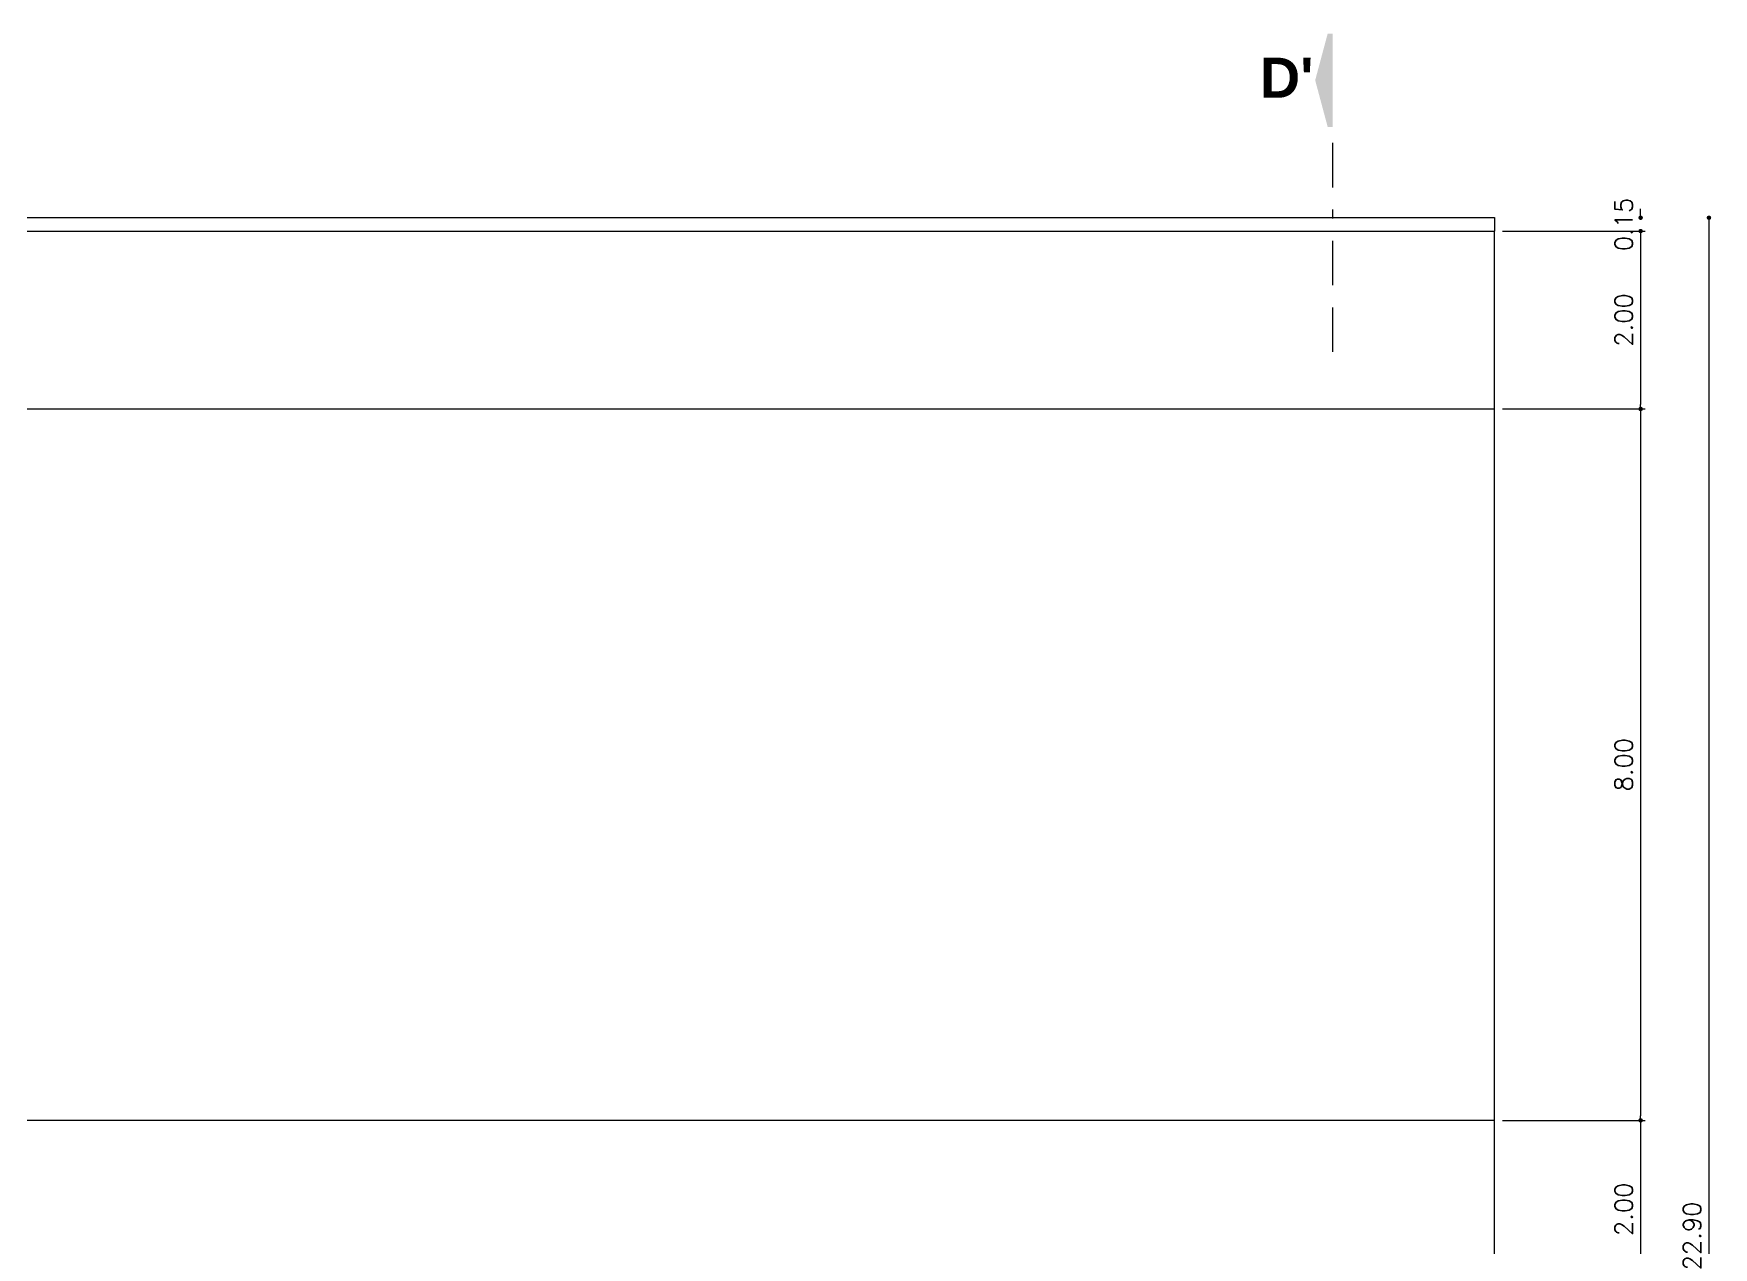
# Model space of a CAD drawing. Extents: x -151 to -2, y -18 to 162.
# Drawn here: x -106.09 to -87.2, y 109.61 to 123.26 of the extents above; entities that cross this region are included whole.
import ezdxf

# ---------------------------------------------------------------- set-up
doc = ezdxf.new("R2010")
doc.units = 0
doc.header["$MEASUREMENT"] = 0
doc.linetypes.add('BORDER', pattern=[1.75, 0.5, -0.25, 0.5, -0.25, 0, -0.25])
doc.layers.get('0').update_dxf_attribs({"linetype": 'CONTINUOUS'})
doc.layers.get('DEFPOINTS').update_dxf_attribs({"linetype": 'CONTINUOUS'})
for name, color, linetype in [('ALVENARIA', 7, 'CONTINUOUS'), ('ALVENARIA1', 44, 'CONTINUOUS'), ('ALVENARIA1A', 3, 'CONTINUOUS'), ('CORTE', 6, 'CONTINUOUS'), ('COTA', 1, 'CONTINUOUS'), ('TEXTO5', 5, 'CONTINUOUS')]:
    doc.layers.add(name, color=color, linetype=linetype)
doc.styles.add('SANSSERIFBOLD', font='sasb____.pfb')
doc.styles.get("Standard").update_dxf_attribs({"font": 'TXT.shx', "height": 0.2})
doc.dimstyles.new('DIM100', dxfattribs={"dimtxt": 0.18, "dimasz": 0.05, "dimexe": 0.05, "dimexo": 0.09, "dimgap": 0.09, "dimtad": 1, "dimzin": 0, "dimdsep": 46, "dimtxsty": 'Standard', "dimblk": 'DOT', "dimblk1": 'DOT', "dimblk2": 'DOT', "dimsah": 1, "dimcen": 0.09, "dimadec": 0, "dimazin": 0, "dimtfac": 1, "dimtix": 1, "dimtofl": 0, "dimtmove": 2, "dimatfit": 3, "dimldrblk": 'DOT', "dimfxl": 1, "dimtolj": 1, "dimtzin": 0, "dimarcsym": 0})

# ---------------------------------------------------------------- blocks, each defined once
blk = doc.blocks.new('SETA')
at = {"layer": 'COTA'}
for points in [[(-150, 0), (0, 0), (-75, 28.2)], [(-150, 0), (-75, 28.2), (-150, 8.1)], [(-75, 28.2), (0, 0), (0, 8.1)]]:
    blk.add_solid(points, dxfattribs=at)
blk = doc.blocks.new('DOT')
at = {"layer": 'ALVENARIA', "color": 0, "linetype": 'ByBlock'}
blk.add_line((-0.5, 0), (-1, 0), dxfattribs=at)
at = {"layer": 'ALVENARIA', "color": 0, "linetype": 'ByBlock', "const_width": 0.5}
blk.add_lwpolyline([(-0.25, 0, 1), (0.25, 0, 1)], format="xyb", close=True, dxfattribs=at)
blk = doc.blocks.new('*D244')
at = {"color": 0, "linetype": 'ByBlock'}
for p, q in [((-89.039, 89.862), (-89.039, 89.912)), ((-90.593, 89.662), (-88.989, 89.662)), ((-89.039, 89.612), (-89.039, 89.562))]:
    blk.add_line(p, q, dxfattribs=at)
at = {"layer": 'DEFPOINTS', "color": 0, "linetype": 'ByBlock'}
for p in [(-90.683, 89.812), (-90.683, 89.662), (-89.039, 89.662)]:
    blk.add_point(p, dxfattribs=at)
at = {"color": 0, "linetype": 'ByBlock', "xscale": 0.05, "yscale": 0.05, "zscale": 0.05}
for p, rotation in [((-89.039, 89.812), 270), ((-89.039, 89.662), 90)]:
    blk.add_blockref('DOT', p, dxfattribs=dict(at, rotation=rotation))
at = {"color": 0, "linetype": 'ByBlock', "insert": (-89.229, 89.737), "char_height": 0.2, "attachment_point": 5, "rotation": 90}
blk.add_mtext('\\A1;0.15', dxfattribs=at)
blk = doc.blocks.new('*D245')
at = {"color": 0, "linetype": 'ByBlock'}
for p, q in [((-89.039, 89.612), (-89.039, 87.712)), ((-90.593, 87.662), (-88.989, 87.662))]:
    blk.add_line(p, q, dxfattribs=at)
at = {"layer": 'DEFPOINTS', "color": 0, "linetype": 'ByBlock'}
for p in [(-90.683, 89.662), (-90.683, 87.662), (-89.039, 87.662)]:
    blk.add_point(p, dxfattribs=at)
at = {"color": 0, "linetype": 'ByBlock', "xscale": 0.05, "yscale": 0.05, "zscale": 0.05}
for p, rotation in [((-89.039, 89.662), 90), ((-89.039, 87.662), 270)]:
    blk.add_blockref('DOT', p, dxfattribs=dict(at, rotation=rotation))
at = {"color": 0, "linetype": 'ByBlock', "insert": (-89.229, 88.662), "char_height": 0.2, "attachment_point": 5, "rotation": 90}
blk.add_mtext('\\A1;2.00', dxfattribs=at)
blk = doc.blocks.new('*D246')
at = {"color": 0, "linetype": 'ByBlock'}
for p, q in [((-89.039, 87.612), (-89.039, 79.712)), ((-90.593, 79.662), (-88.989, 79.662))]:
    blk.add_line(p, q, dxfattribs=at)
at = {"layer": 'DEFPOINTS', "color": 0, "linetype": 'ByBlock'}
for p in [(-90.683, 87.662), (-90.683, 79.662), (-89.039, 79.662)]:
    blk.add_point(p, dxfattribs=at)
at = {"color": 0, "linetype": 'ByBlock', "xscale": 0.05, "yscale": 0.05, "zscale": 0.05}
for p, rotation in [((-89.039, 87.662), 90), ((-89.039, 79.662), 270)]:
    blk.add_blockref('DOT', p, dxfattribs=dict(at, rotation=rotation))
at = {"color": 0, "linetype": 'ByBlock', "insert": (-89.229, 83.662), "char_height": 0.2, "attachment_point": 5, "rotation": 90}
blk.add_mtext('\\A1;8.00', dxfattribs=at)
blk = doc.blocks.new('*D247')
at = {"color": 0, "linetype": 'ByBlock'}
for p, q in [((-89.039, 79.612), (-89.039, 77.712)), ((-90.593, 77.662), (-88.989, 77.662))]:
    blk.add_line(p, q, dxfattribs=at)
at = {"layer": 'DEFPOINTS', "color": 0, "linetype": 'ByBlock'}
for p in [(-90.683, 79.662), (-90.683, 77.662), (-89.039, 77.662)]:
    blk.add_point(p, dxfattribs=at)
at = {"color": 0, "linetype": 'ByBlock', "xscale": 0.05, "yscale": 0.05, "zscale": 0.05}
for p, rotation in [((-89.039, 79.662), 90), ((-89.039, 77.662), 270)]:
    blk.add_blockref('DOT', p, dxfattribs=dict(at, rotation=rotation))
at = {"color": 0, "linetype": 'ByBlock', "insert": (-89.229, 78.662), "char_height": 0.2, "attachment_point": 5, "rotation": 90}
blk.add_mtext('\\A1;2.00', dxfattribs=at)
blk = doc.blocks.new('*D253')
at = {"color": 0, "linetype": 'ByBlock'}
for p, q in [((-88.271, 89.762), (-88.271, 66.962)), ((-90.593, 66.912), (-88.221, 66.912))]:
    blk.add_line(p, q, dxfattribs=at)
at = {"layer": 'DEFPOINTS', "color": 0, "linetype": 'ByBlock'}
for p in [(-90.683, 89.812), (-90.683, 66.912), (-88.271, 66.912)]:
    blk.add_point(p, dxfattribs=at)
at = {"color": 0, "linetype": 'ByBlock', "xscale": 0.05, "yscale": 0.05, "zscale": 0.05}
for p, rotation in [((-88.271, 89.812), 90), ((-88.271, 66.912), 270)]:
    blk.add_blockref('DOT', p, dxfattribs=dict(at, rotation=rotation))
at = {"color": 0, "linetype": 'ByBlock', "insert": (-88.461, 78.362), "char_height": 0.2, "attachment_point": 5, "rotation": 90}
blk.add_mtext('\\A1;22.90', dxfattribs=at)

msp = doc.modelspace()

# ---------------------------------------------------------------- linework, layer by layer
at = {"layer": 'ALVENARIA1', "linetype": 'Continuous'}
msp.add_line((-89.662, 109.039), (-89.662, 121.039), dxfattribs=at)
at = {"layer": 'ALVENARIA1'}
for p, q in [((-147.707, 119.039), (-89.662, 119.039)), ((-147.707, 111.039), (-89.662, 111.039))]:
    msp.add_line(p, q, dxfattribs=at)
at = {"layer": 'ALVENARIA1A'}
for p, q in [((-147.707, 121.189), (-89.662, 121.189)), ((-147.707, 121.039), (-89.662, 121.039))]:
    msp.add_line(p, q, dxfattribs=at)
at = {"layer": 'ALVENARIA1A', "linetype": 'Continuous'}
msp.add_line((-89.662, 121.189), (-89.662, 121.039), dxfattribs=at)
at = {"layer": 'CORTE', "linetype": 'BORDER'}
msp.add_line((-91.48, 119.68), (-91.48, 122.209), dxfattribs=at)

# ---------------------------------------------------------------- block references
at = {"layer": 'COTA', "xscale": 0.007, "yscale": 0.007, "zscale": 0.007, "rotation": 90}
msp.add_blockref('SETA', (-91.48, 123.259), dxfattribs=at)

# ---------------------------------------------------------------- texts
at = {"layer": 'TEXTO5', "style": 'SANSSERIFBOLD'}
msp.add_text("D'", height=0.45, dxfattribs=at).set_placement((-92.3, 122.538))

# ---------------------------------------------------------------- dimensions: what is measured, and where the dimension line sits
at = {"layer": 'COTA', "linetype": 'Continuous'}
for base, p1, p2, picture, middle in [((-88.018, 121.039), (-89.662, 121.189), (-89.662, 121.039), '*D244', (-88.208, 121.114)), ((-87.25, 98.289), (-89.662, 121.189), (-89.662, 98.289), '*D253', (-87.44, 109.739)), ((-88.018, 119.039), (-89.662, 121.039), (-89.662, 119.039), '*D245', (-88.208, 120.039)), ((-88.018, 111.039), (-89.662, 119.039), (-89.662, 111.039), '*D246', (-88.208, 115.039)), ((-88.018, 109.039), (-89.662, 111.039), (-89.662, 109.039), '*D247', (-88.208, 110.039))]:
    dim = msp.add_linear_dim(base=base, p1=p1, p2=p2, angle=90, dimstyle='DIM100', override={"dimtxt": 0.09, "dimsah": 0, "dimse1": 1}, dxfattribs=at)
    dim.commit()
    dim.dimension.update_dxf_attribs({"geometry": picture, "text_midpoint": middle, "insert": (1.021, 31.376)})

doc.saveas('drawing.dxf')
